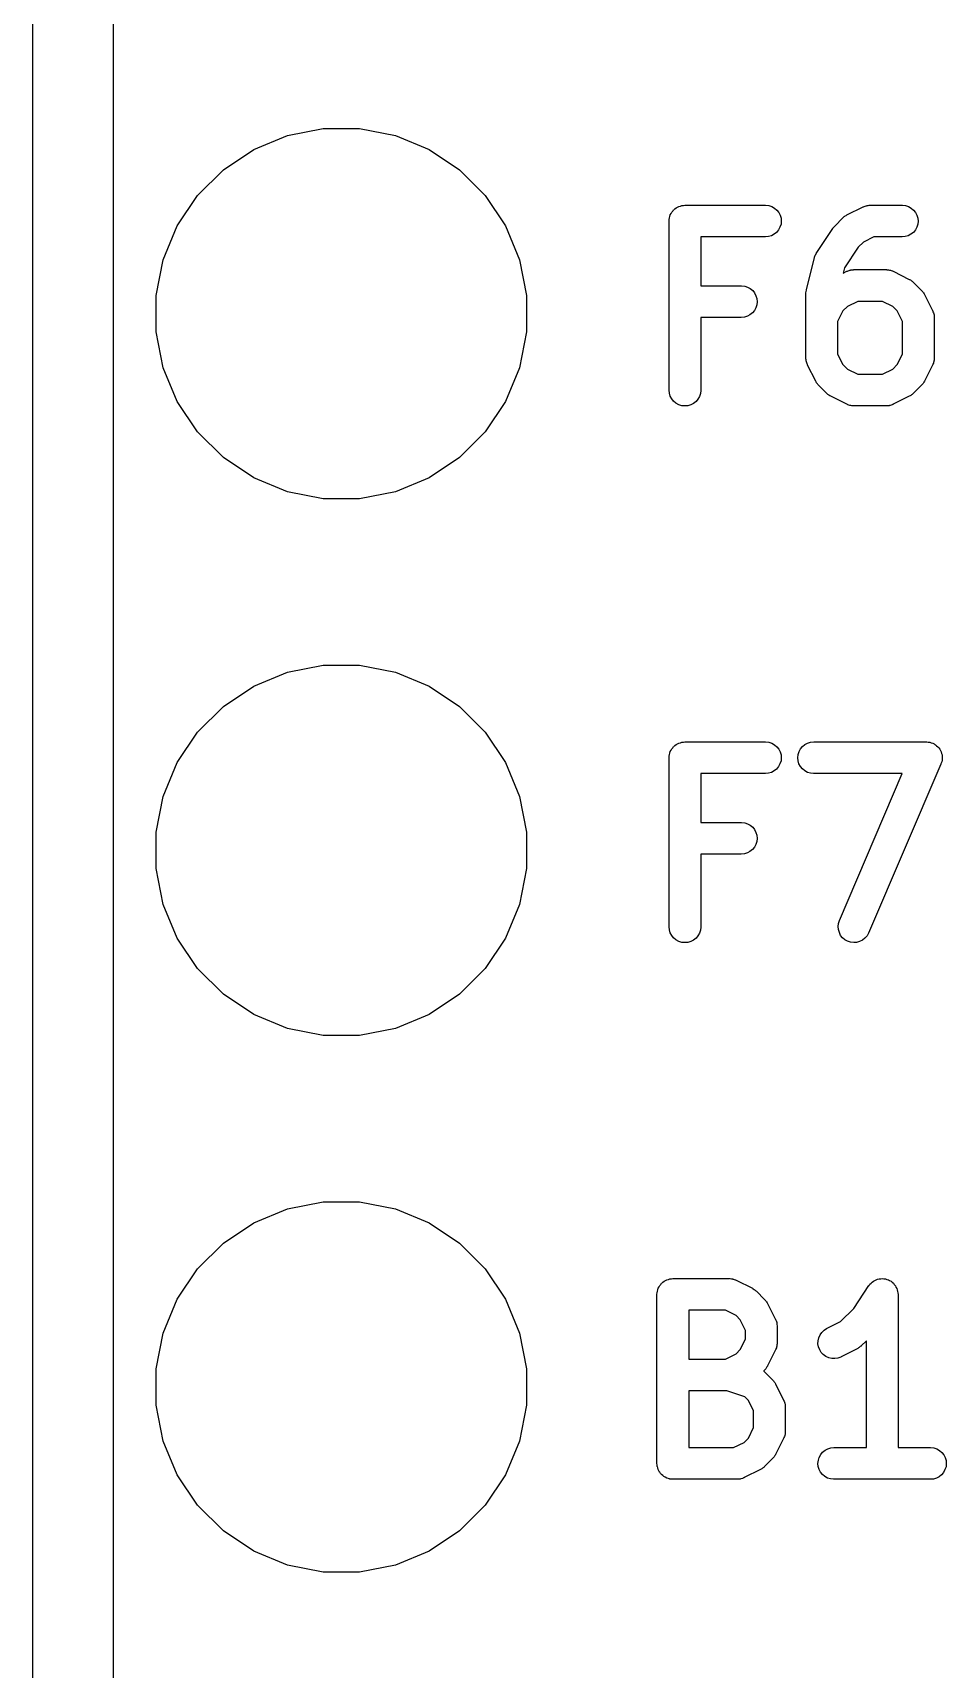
# Model space of a CAD drawing. Extents: x -557.2 to -539.1, y -88 to -54.6.
# Drawn here: x -557.24 to -552.91, y -80.25 to -72.51 of the extents above; entities that cross this region are included whole.
import ezdxf

# ---------------------------------------------------------------- set-up
doc = ezdxf.new("R2010")
doc.units = 0
doc.layers.add('BLACK', color=7, linetype='CONTINUOUS')

msp = doc.modelspace()

# ---------------------------------------------------------------- linework, layer by layer
at = {"layer": 'BLACK', "linetype": 'CONTINUOUS'}
for p, q in [((-557.238, -87.7984), (-557.238, -54.7972)), ((-556.857, -54.9783), (-556.857, -87.6173)), ((-556.033, -72.9952), (-555.864, -72.9615)), ((-555.864, -72.9615), (-555.691, -72.9615)), ((-555.691, -72.9615), (-555.522, -72.9952)), ((-556.192, -73.0612), (-556.033, -72.9952)), ((-555.522, -72.9952), (-555.362, -73.0612)), ((-556.336, -73.1571), (-556.192, -73.0612)), ((-555.362, -73.0612), (-555.219, -73.1571)), ((-556.458, -73.2792), (-556.336, -73.1571)), ((-555.219, -73.1571), (-555.097, -73.2792)), ((-556.554, -73.4227), (-556.458, -73.2792)), ((-555.097, -73.2792), (-555.001, -73.4227)), ((-554.209, -73.3519), (-554.205, -73.3465)), ((-554.205, -73.3465), (-554.204, -73.3463)), ((-554.204, -73.3461), (-554.199, -73.3417)), ((-554.204, -73.3463), (-554.204, -73.3461)), ((-554.199, -73.3417), (-554.193, -73.3372)), ((-554.193, -73.3369), (-554.187, -73.3337)), ((-554.193, -73.3371), (-554.193, -73.3369)), ((-554.193, -73.3372), (-554.193, -73.3371)), ((-554.187, -73.3337), (-554.18, -73.3304)), ((-554.18, -73.3302), (-554.173, -73.3282)), ((-554.18, -73.3303), (-554.18, -73.3302)), ((-554.18, -73.3304), (-554.18, -73.3303)), ((-554.173, -73.3282), (-554.166, -73.3261)), ((-554.166, -73.326), (-554.159, -73.3254)), ((-554.166, -73.3261), (-554.166, -73.326)), ((-554.166, -73.3261), (-554.166, -73.3261)), ((-554.159, -73.3254), (-554.152, -73.3247)), ((-554.152, -73.3247), (-553.771, -73.3247)), ((-553.771, -73.3247), (-553.77, -73.3247)), ((-553.77, -73.3247), (-553.755, -73.3263)), ((-553.755, -73.3263), (-553.741, -73.3308)), ((-553.741, -73.3308), (-553.728, -73.3378)), ((-553.728, -73.3378), (-553.717, -73.3472)), ((-553.717, -73.3472), (-553.708, -73.3586)), ((-553.385, -73.3707), (-553.309, -73.3326)), ((-553.309, -73.3326), (-553.308, -73.3322)), ((-553.308, -73.3322), (-553.306, -73.3314)), ((-553.306, -73.3314), (-553.304, -73.3304)), ((-553.304, -73.3304), (-553.299, -73.3289)), ((-553.299, -73.3289), (-553.294, -73.3271)), ((-553.294, -73.3271), (-553.292, -73.3268)), ((-553.292, -73.3268), (-553.29, -73.3261)), ((-553.29, -73.3261), (-553.285, -73.3256)), ((-553.285, -73.3256), (-553.28, -73.3248)), ((-553.28, -73.3248), (-553.278, -73.3249)), ((-553.278, -73.3249), (-553.276, -73.3247)), ((-553.276, -73.3247), (-553.123, -73.3247)), ((-553.123, -73.3247), (-553.122, -73.3247)), ((-553.122, -73.3247), (-553.108, -73.3263)), ((-553.108, -73.3263), (-553.094, -73.3308)), ((-553.094, -73.3308), (-553.081, -73.3378)), ((-553.081, -73.3378), (-553.07, -73.3472)), ((-553.07, -73.3472), (-553.06, -73.3586)), ((-556.62, -73.5822), (-556.554, -73.4227)), ((-555.001, -73.4227), (-554.935, -73.5822)), ((-554.227, -73.3987), (-554.226, -73.3916)), ((-554.227, -73.3992), (-554.227, -73.3987)), ((-554.227, -73.3997), (-554.227, -73.3992)), ((-554.227, -73.3992), (-554.227, -73.3992)), ((-554.227, -73.3992), (-554.227, -73.3992)), ((-554.227, -74.1997), (-554.227, -73.3997)), ((-554.226, -73.3916), (-554.225, -73.3846)), ((-554.225, -73.3841), (-554.223, -73.3774)), ((-554.225, -73.3844), (-554.225, -73.3841)), ((-554.225, -73.3846), (-554.225, -73.3844)), ((-554.223, -73.3774), (-554.221, -73.3706)), ((-554.221, -73.3702), (-554.217, -73.364)), ((-554.221, -73.3704), (-554.221, -73.3702)), ((-554.221, -73.3706), (-554.221, -73.3704)), ((-554.217, -73.364), (-554.214, -73.3578)), ((-554.214, -73.3573), (-554.209, -73.3519)), ((-554.214, -73.3576), (-554.214, -73.3573)), ((-554.214, -73.3578), (-554.214, -73.3576)), ((-553.708, -73.3586), (-553.701, -73.3716)), ((-553.697, -73.4148), (-553.702, -73.4288)), ((-553.701, -73.3716), (-553.697, -73.3856)), ((-553.697, -73.3856), (-553.696, -73.4002)), ((-553.696, -73.4002), (-553.697, -73.4148)), ((-553.447, -73.4282), (-553.443, -73.4229)), ((-553.443, -73.4229), (-553.405, -73.3848)), ((-553.405, -73.3848), (-553.404, -73.384)), ((-553.404, -73.384), (-553.401, -73.3814)), ((-553.401, -73.3814), (-553.398, -73.3785)), ((-553.398, -73.3785), (-553.395, -73.3768)), ((-553.395, -73.3768), (-553.393, -73.3749)), ((-553.393, -73.3749), (-553.389, -73.373)), ((-553.389, -73.373), (-553.385, -73.3707)), ((-553.06, -73.3586), (-553.054, -73.3716)), ((-553.054, -73.3716), (-553.049, -73.3856)), ((-553.05, -73.4148), (-553.054, -73.4288)), ((-553.048, -73.4002), (-553.05, -73.4148)), ((-553.049, -73.3856), (-553.048, -73.4002)), ((-553.771, -73.4747), (-554.077, -73.4747)), ((-554.077, -73.4747), (-554.077, -73.7057)), ((-553.756, -73.4733), (-553.771, -73.4747)), ((-553.742, -73.469), (-553.756, -73.4733)), ((-553.729, -73.4622), (-553.742, -73.469)), ((-553.718, -73.4529), (-553.729, -73.4622)), ((-553.709, -73.4416), (-553.718, -73.4529)), ((-553.702, -73.4288), (-553.709, -73.4416)), ((-553.528, -73.5486), (-553.452, -73.4343)), ((-553.452, -73.4334), (-553.447, -73.4282)), ((-553.452, -73.4342), (-553.452, -73.4334)), ((-553.452, -73.4343), (-553.452, -73.4342)), ((-553.452, -73.4342), (-553.452, -73.4342)), ((-553.452, -73.4342), (-553.452, -73.4342)), ((-553.307, -73.4994), (-553.332, -73.5237)), ((-553.258, -73.4747), (-553.307, -73.4994)), ((-553.123, -73.4747), (-553.258, -73.4747)), ((-553.109, -73.4733), (-553.123, -73.4747)), ((-553.095, -73.469), (-553.109, -73.4733)), ((-553.082, -73.4622), (-553.095, -73.469)), ((-553.07, -73.4529), (-553.082, -73.4622)), ((-553.061, -73.4416), (-553.07, -73.4529)), ((-553.054, -73.4288), (-553.061, -73.4416)), ((-556.654, -73.7515), (-556.62, -73.5822)), ((-554.935, -73.5822), (-554.901, -73.7515)), ((-553.577, -73.7244), (-553.539, -73.572)), ((-553.539, -73.571), (-553.537, -73.5663)), ((-553.539, -73.572), (-553.539, -73.571)), ((-553.537, -73.5663), (-553.535, -73.5615)), ((-553.535, -73.5615), (-553.534, -73.5594)), ((-553.534, -73.5594), (-553.533, -73.5573)), ((-553.533, -73.5573), (-553.531, -73.553)), ((-553.531, -73.553), (-553.528, -73.5486)), ((-553.332, -73.5237), (-553.396, -73.621)), ((-553.396, -73.621), (-553.403, -73.6461)), ((-553.403, -73.6461), (-553.385, -73.6374)), ((-553.385, -73.6374), (-553.384, -73.6369)), ((-553.384, -73.6369), (-553.382, -73.6362)), ((-553.382, -73.6362), (-553.38, -73.6351)), ((-553.38, -73.6351), (-553.375, -73.6336)), ((-553.375, -73.6336), (-553.371, -73.6319)), ((-553.371, -73.6319), (-553.368, -73.6315)), ((-553.368, -73.6315), (-553.366, -73.6309)), ((-553.366, -73.6309), (-553.361, -73.6304)), ((-553.361, -73.6304), (-553.356, -73.6296)), ((-553.356, -73.6296), (-553.354, -73.6297)), ((-553.354, -73.6297), (-553.352, -73.6295)), ((-553.352, -73.6295), (-553.199, -73.6295)), ((-553.199, -73.6295), (-553.198, -73.6295)), ((-553.198, -73.6295), (-553.196, -73.6297)), ((-553.196, -73.6297), (-553.194, -73.6297)), ((-553.194, -73.6297), (-553.189, -73.6305)), ((-553.189, -73.6305), (-553.184, -73.6311)), ((-553.184, -73.6311), (-553.182, -73.6318)), ((-553.182, -73.6318), (-553.179, -73.6321)), ((-553.179, -73.6321), (-553.175, -73.634)), ((-553.175, -73.634), (-553.17, -73.6355)), ((-553.17, -73.6355), (-553.168, -73.6366)), ((-553.168, -73.6366), (-553.166, -73.6374)), ((-553.166, -73.6374), (-553.09, -73.6755)), ((-554.077, -73.7057), (-553.885, -73.7057)), ((-553.885, -73.7057), (-553.884, -73.7057)), ((-553.884, -73.7057), (-553.869, -73.7073)), ((-553.869, -73.7073), (-553.856, -73.7117)), ((-553.856, -73.7117), (-553.843, -73.7188)), ((-553.843, -73.7188), (-553.831, -73.7282)), ((-553.831, -73.7282), (-553.822, -73.7396)), ((-553.579, -73.7388), (-553.578, -73.7329)), ((-553.578, -73.7329), (-553.577, -73.727)), ((-553.577, -73.7257), (-553.577, -73.7244)), ((-553.577, -73.727), (-553.577, -73.7257)), ((-553.09, -73.6755), (-553.089, -73.676)), ((-553.089, -73.676), (-553.085, -73.6782)), ((-553.085, -73.6782), (-553.081, -73.6802)), ((-553.081, -73.6802), (-553.079, -73.6822)), ((-553.079, -73.6822), (-553.076, -73.6839)), ((-553.076, -73.6839), (-553.073, -73.6869)), ((-553.073, -73.6869), (-553.07, -73.6895)), ((-553.07, -73.6895), (-553.032, -73.7276)), ((-553.032, -73.7276), (-553.031, -73.7284)), ((-553.031, -73.7284), (-553.029, -73.7317)), ((-553.029, -73.7317), (-553.026, -73.7347)), ((-553.026, -73.7347), (-553.024, -73.7374)), ((-553.024, -73.7374), (-553.022, -73.7398)), ((-556.654, -73.9241), (-556.654, -73.7515)), ((-554.901, -73.7515), (-554.901, -73.9241)), ((-553.816, -73.8097), (-553.823, -73.8226)), ((-553.822, -73.7396), (-553.816, -73.7526)), ((-553.816, -73.7526), (-553.811, -73.7666)), ((-553.812, -73.7957), (-553.816, -73.8097)), ((-553.81, -73.7812), (-553.812, -73.7957)), ((-553.811, -73.7666), (-553.81, -73.7812)), ((-553.579, -73.7402), (-553.579, -73.7388)), ((-553.579, -73.7415), (-553.579, -73.7402)), ((-553.579, -73.7426), (-553.579, -73.7415)), ((-553.579, -74.0473), (-553.579, -73.7426)), ((-553.383, -73.8042), (-553.404, -73.8251)), ((-553.334, -73.7795), (-553.383, -73.8042)), ((-553.217, -73.7795), (-553.334, -73.7795)), ((-553.168, -73.8042), (-553.217, -73.7795)), ((-553.147, -73.8251), (-553.168, -73.8042)), ((-553.022, -73.7398), (-553.02, -73.7435)), ((-553.02, -73.7435), (-553.018, -73.7471)), ((-553.018, -73.7471), (-552.98, -73.8233)), ((-553.885, -73.8557), (-554.077, -73.8557)), ((-554.077, -73.8557), (-554.077, -74.1997)), ((-553.87, -73.8542), (-553.885, -73.8557)), ((-553.856, -73.85), (-553.87, -73.8542)), ((-553.844, -73.8431), (-553.856, -73.85)), ((-553.832, -73.8339), (-553.844, -73.8431)), ((-553.823, -73.8226), (-553.832, -73.8339)), ((-553.404, -73.8251), (-553.429, -73.8746)), ((-553.429, -73.8746), (-553.429, -74.0296)), ((-553.122, -73.8746), (-553.147, -73.8251)), ((-553.122, -74.0296), (-553.122, -73.8746)), ((-552.98, -73.8233), (-552.979, -73.8242)), ((-552.979, -73.8242), (-552.979, -73.8263)), ((-552.979, -73.8263), (-552.978, -73.8283)), ((-552.978, -73.8283), (-552.976, -73.8332)), ((-552.976, -73.8332), (-552.974, -73.838)), ((-552.974, -73.838), (-552.974, -73.8402)), ((-552.974, -73.8402), (-552.973, -73.8423)), ((-552.973, -73.8423), (-552.973, -73.8474)), ((-552.973, -73.8474), (-552.972, -73.8524)), ((-552.972, -73.8524), (-552.972, -73.8547)), ((-552.972, -73.8547), (-552.972, -73.8568)), ((-552.972, -73.8568), (-552.972, -74.0473)), ((-556.62, -74.0934), (-556.654, -73.9241)), ((-554.901, -73.9241), (-554.935, -74.0934)), ((-553.579, -74.0495), (-553.579, -74.0473)), ((-553.429, -74.0296), (-553.404, -74.0791)), ((-553.147, -74.0791), (-553.122, -74.0296)), ((-552.972, -74.0473), (-552.972, -74.0484)), ((-556.554, -74.2529), (-556.62, -74.0934)), ((-554.935, -74.0934), (-555.001, -74.2529)), ((-553.579, -74.0517), (-553.579, -74.0495)), ((-553.578, -74.0568), (-553.579, -74.0517)), ((-553.578, -74.0619), (-553.578, -74.0568)), ((-553.577, -74.064), (-553.578, -74.0619)), ((-553.577, -74.0662), (-553.577, -74.064)), ((-553.575, -74.071), (-553.577, -74.0662)), ((-553.573, -74.0759), (-553.575, -74.071)), ((-553.572, -74.0778), (-553.573, -74.0759)), ((-553.572, -74.0799), (-553.572, -74.0778)), ((-553.571, -74.0809), (-553.572, -74.0799)), ((-553.533, -74.1571), (-553.571, -74.0809)), ((-553.404, -74.0791), (-553.383, -74.1)), ((-553.383, -74.1), (-553.334, -74.1247)), ((-553.334, -74.1247), (-553.217, -74.1247)), ((-553.217, -74.1247), (-553.168, -74.1)), ((-553.168, -74.1), (-553.147, -74.0791)), ((-552.98, -74.0809), (-553.018, -74.1571)), ((-552.979, -74.0788), (-552.98, -74.0809)), ((-552.978, -74.0769), (-552.979, -74.0788)), ((-552.976, -74.072), (-552.978, -74.0769)), ((-552.975, -74.0672), (-552.976, -74.072)), ((-552.974, -74.065), (-552.975, -74.0672)), ((-552.973, -74.0578), (-552.974, -74.0629)), ((-552.974, -74.0629), (-552.974, -74.065)), ((-552.972, -74.0528), (-552.973, -74.0578)), ((-552.972, -74.0484), (-552.972, -74.0506)), ((-552.972, -74.0506), (-552.972, -74.0528)), ((-554.225, -74.2143), (-554.227, -74.1997)), ((-554.077, -74.2008), (-554.078, -74.2153)), ((-554.077, -74.1997), (-554.077, -74.2008)), ((-553.531, -74.1606), (-553.533, -74.1571)), ((-553.529, -74.1644), (-553.531, -74.1606)), ((-553.527, -74.1668), (-553.529, -74.1644)), ((-553.525, -74.1694), (-553.527, -74.1668)), ((-553.522, -74.1725), (-553.525, -74.1694)), ((-553.52, -74.1758), (-553.522, -74.1725)), ((-553.519, -74.1765), (-553.52, -74.1758)), ((-553.481, -74.2146), (-553.519, -74.1765)), ((-553.032, -74.1765), (-553.07, -74.2146)), ((-553.029, -74.1733), (-553.032, -74.1765)), ((-553.026, -74.1703), (-553.029, -74.1733)), ((-553.025, -74.1676), (-553.026, -74.1703)), ((-553.023, -74.1652), (-553.025, -74.1676)), ((-553.021, -74.1615), (-553.023, -74.1652)), ((-553.018, -74.158), (-553.021, -74.1615)), ((-553.018, -74.1571), (-553.018, -74.158)), ((-556.458, -74.3964), (-556.554, -74.2529)), ((-555.001, -74.2529), (-555.097, -74.3964)), ((-554.221, -74.2283), (-554.225, -74.2143)), ((-554.214, -74.2412), (-554.221, -74.2283)), ((-554.205, -74.2526), (-554.214, -74.2412)), ((-554.194, -74.2619), (-554.205, -74.2526)), ((-554.181, -74.2688), (-554.194, -74.2619)), ((-554.167, -74.2732), (-554.181, -74.2688)), ((-554.152, -74.2747), (-554.167, -74.2732)), ((-554.138, -74.2734), (-554.152, -74.2747)), ((-554.124, -74.2692), (-554.138, -74.2734)), ((-554.111, -74.2625), (-554.124, -74.2692)), ((-554.099, -74.2533), (-554.111, -74.2625)), ((-554.09, -74.2421), (-554.099, -74.2533)), ((-554.083, -74.2292), (-554.09, -74.2421)), ((-554.078, -74.2153), (-554.083, -74.2292)), ((-553.478, -74.2173), (-553.481, -74.2146)), ((-553.475, -74.2203), (-553.478, -74.2173)), ((-553.472, -74.222), (-553.475, -74.2203)), ((-553.47, -74.2239), (-553.472, -74.222)), ((-553.466, -74.2259), (-553.47, -74.2239)), ((-553.462, -74.2282), (-553.466, -74.2259)), ((-553.461, -74.2287), (-553.462, -74.2282)), ((-553.385, -74.2668), (-553.461, -74.2287)), ((-553.383, -74.2676), (-553.385, -74.2668)), ((-553.381, -74.2686), (-553.383, -74.2676)), ((-553.376, -74.2702), (-553.381, -74.2686)), ((-553.372, -74.272), (-553.376, -74.2702)), ((-553.369, -74.2724), (-553.372, -74.272)), ((-553.367, -74.2731), (-553.369, -74.2724)), ((-553.362, -74.2736), (-553.367, -74.2731)), ((-553.357, -74.2745), (-553.362, -74.2736)), ((-553.355, -74.2745), (-553.357, -74.2745)), ((-553.353, -74.2747), (-553.355, -74.2745)), ((-553.352, -74.2747), (-553.353, -74.2747)), ((-553.199, -74.2747), (-553.352, -74.2747)), ((-553.197, -74.2745), (-553.199, -74.2747)), ((-553.195, -74.2746), (-553.197, -74.2745)), ((-553.19, -74.2738), (-553.195, -74.2746)), ((-553.185, -74.2733), (-553.19, -74.2738)), ((-553.183, -74.2726), (-553.185, -74.2733)), ((-553.18, -74.2723), (-553.183, -74.2726)), ((-553.176, -74.2705), (-553.18, -74.2723)), ((-553.171, -74.269), (-553.176, -74.2705)), ((-553.169, -74.268), (-553.171, -74.269)), ((-553.167, -74.2672), (-553.169, -74.268)), ((-553.166, -74.2668), (-553.167, -74.2672)), ((-553.09, -74.2287), (-553.166, -74.2668)), ((-553.086, -74.2264), (-553.09, -74.2287)), ((-553.082, -74.2245), (-553.086, -74.2264)), ((-553.08, -74.2226), (-553.082, -74.2245)), ((-553.077, -74.2209), (-553.08, -74.2226)), ((-553.074, -74.218), (-553.077, -74.2209)), ((-553.071, -74.2154), (-553.074, -74.218)), ((-553.07, -74.2146), (-553.071, -74.2154)), ((-556.336, -74.5185), (-556.458, -74.3964)), ((-555.097, -74.3964), (-555.219, -74.5185)), ((-556.192, -74.6144), (-556.336, -74.5185)), ((-555.219, -74.5185), (-555.362, -74.6144)), ((-556.033, -74.6804), (-556.192, -74.6144)), ((-555.362, -74.6144), (-555.522, -74.6804)), ((-555.864, -74.7141), (-556.033, -74.6804)), ((-555.691, -74.7141), (-555.864, -74.7141)), ((-555.522, -74.6804), (-555.691, -74.7141)), ((-556.033, -75.5352), (-555.864, -75.5015)), ((-555.864, -75.5015), (-555.691, -75.5015)), ((-555.691, -75.5015), (-555.522, -75.5352)), ((-556.192, -75.6012), (-556.033, -75.5352)), ((-555.522, -75.5352), (-555.362, -75.6012)), ((-556.336, -75.6971), (-556.192, -75.6012)), ((-555.362, -75.6012), (-555.219, -75.6971)), ((-556.458, -75.8192), (-556.336, -75.6971)), ((-555.219, -75.6971), (-555.097, -75.8192)), ((-556.554, -75.9627), (-556.458, -75.8192)), ((-555.097, -75.8192), (-555.001, -75.9627)), ((-554.221, -75.9102), (-554.217, -75.9039)), ((-554.217, -75.9039), (-554.214, -75.8978)), ((-554.214, -75.8973), (-554.209, -75.8919)), ((-554.214, -75.8976), (-554.214, -75.8973)), ((-554.214, -75.8978), (-554.214, -75.8976)), ((-554.209, -75.8919), (-554.205, -75.8865)), ((-554.205, -75.8865), (-554.204, -75.8863)), ((-554.204, -75.8861), (-554.199, -75.8817)), ((-554.204, -75.8863), (-554.204, -75.8861)), ((-554.199, -75.8817), (-554.193, -75.8772)), ((-554.193, -75.8769), (-554.187, -75.8737)), ((-554.193, -75.8771), (-554.193, -75.8769)), ((-554.193, -75.8772), (-554.193, -75.8771)), ((-554.187, -75.8737), (-554.18, -75.8704)), ((-554.18, -75.8702), (-554.173, -75.8682)), ((-554.18, -75.8703), (-554.18, -75.8702)), ((-554.18, -75.8704), (-554.18, -75.8703)), ((-554.173, -75.8682), (-554.166, -75.8661)), ((-554.166, -75.866), (-554.159, -75.8654)), ((-554.166, -75.8661), (-554.166, -75.866)), ((-554.166, -75.8661), (-554.166, -75.8661)), ((-554.159, -75.8654), (-554.152, -75.8647)), ((-554.152, -75.8647), (-553.771, -75.8647)), ((-553.771, -75.8647), (-553.77, -75.8647)), ((-553.77, -75.8647), (-553.755, -75.8663)), ((-553.755, -75.8663), (-553.741, -75.8708)), ((-553.741, -75.8708), (-553.728, -75.8778)), ((-553.728, -75.8778), (-553.717, -75.8872)), ((-553.717, -75.8872), (-553.708, -75.8986)), ((-553.708, -75.8986), (-553.701, -75.9116)), ((-553.611, -75.9106), (-553.604, -75.8978)), ((-553.604, -75.8978), (-553.595, -75.8865)), ((-553.595, -75.8865), (-553.584, -75.8772)), ((-553.584, -75.8772), (-553.571, -75.8704)), ((-553.571, -75.8704), (-553.557, -75.8661)), ((-553.557, -75.8661), (-553.542, -75.8647)), ((-553.542, -75.8647), (-553.009, -75.8647)), ((-553.009, -75.8647), (-553.008, -75.8647)), ((-553.008, -75.8647), (-553.008, -75.8647)), ((-553.008, -75.8647), (-553.007, -75.8647)), ((-553.007, -75.8647), (-553, -75.8656)), ((-553, -75.8656), (-552.993, -75.8663)), ((-552.993, -75.8663), (-552.993, -75.8664)), ((-552.993, -75.8664), (-552.993, -75.8665)), ((-552.993, -75.8665), (-552.986, -75.8686)), ((-552.986, -75.8686), (-552.979, -75.8708)), ((-552.979, -75.8708), (-552.979, -75.8709)), ((-552.979, -75.8709), (-552.979, -75.871)), ((-552.979, -75.871), (-552.973, -75.8744)), ((-552.973, -75.8744), (-552.967, -75.8778)), ((-552.967, -75.8778), (-552.966, -75.878)), ((-552.966, -75.878), (-552.966, -75.8781)), ((-552.966, -75.8781), (-552.961, -75.8827)), ((-552.961, -75.8827), (-552.955, -75.8872)), ((-552.955, -75.8872), (-552.955, -75.8874)), ((-552.955, -75.8874), (-552.955, -75.8876)), ((-552.955, -75.8876), (-552.95, -75.8932)), ((-552.95, -75.8932), (-552.946, -75.8986)), ((-552.946, -75.8986), (-552.946, -75.8989)), ((-552.946, -75.8989), (-552.946, -75.8991)), ((-552.946, -75.8991), (-552.943, -75.9054)), ((-552.943, -75.9054), (-552.939, -75.9116)), ((-556.62, -76.1222), (-556.554, -75.9627)), ((-555.001, -75.9627), (-554.935, -76.1222)), ((-554.227, -75.9387), (-554.226, -75.9316)), ((-554.227, -75.9392), (-554.227, -75.9387)), ((-554.227, -75.9397), (-554.227, -75.9392)), ((-554.227, -75.9392), (-554.227, -75.9392)), ((-554.227, -75.9392), (-554.227, -75.9392)), ((-554.227, -76.7397), (-554.227, -75.9397)), ((-554.226, -75.9316), (-554.225, -75.9246)), ((-554.225, -75.9241), (-554.223, -75.9174)), ((-554.225, -75.9244), (-554.225, -75.9241)), ((-554.225, -75.9246), (-554.225, -75.9244)), ((-554.223, -75.9174), (-554.221, -75.9106)), ((-554.221, -75.9104), (-554.221, -75.9102)), ((-554.221, -75.9106), (-554.221, -75.9104)), ((-553.709, -75.9816), (-553.718, -75.9929)), ((-553.702, -75.9688), (-553.709, -75.9816)), ((-553.697, -75.9548), (-553.702, -75.9688)), ((-553.701, -75.9116), (-553.697, -75.9256)), ((-553.697, -75.9256), (-553.696, -75.9402)), ((-553.696, -75.9402), (-553.697, -75.9548)), ((-553.617, -75.9392), (-553.616, -75.9246)), ((-553.616, -75.9538), (-553.617, -75.9392)), ((-553.616, -75.9246), (-553.611, -75.9106)), ((-553.612, -75.9678), (-553.616, -75.9538)), ((-553.605, -75.9808), (-553.612, -75.9678)), ((-553.596, -75.9922), (-553.605, -75.9808)), ((-552.94, -75.9692), (-553.283, -76.7692)), ((-552.938, -75.962), (-552.94, -75.9688)), ((-552.94, -75.9688), (-552.94, -75.969)), ((-552.94, -75.969), (-552.94, -75.9692)), ((-552.939, -75.9116), (-552.939, -75.9119)), ((-552.939, -75.9119), (-552.939, -75.9121)), ((-552.939, -75.9121), (-552.937, -75.9188)), ((-552.936, -75.9553), (-552.938, -75.962)), ((-552.937, -75.9188), (-552.935, -75.9256)), ((-552.935, -75.955), (-552.936, -75.9553)), ((-552.935, -75.9256), (-552.935, -75.9259)), ((-552.935, -75.9259), (-552.935, -75.9262)), ((-552.935, -75.9262), (-552.935, -75.9331)), ((-552.935, -75.9331), (-552.934, -75.9402)), ((-552.934, -75.9407), (-552.935, -75.9478)), ((-552.935, -75.9478), (-552.935, -75.9548)), ((-552.935, -75.9548), (-552.935, -75.955)), ((-552.934, -75.9402), (-552.934, -75.9405)), ((-552.934, -75.9405), (-552.934, -75.9407)), ((-553.771, -76.0147), (-554.077, -76.0147)), ((-554.077, -76.0147), (-554.077, -76.2457)), ((-553.756, -76.0133), (-553.771, -76.0147)), ((-553.742, -76.009), (-553.756, -76.0133)), ((-553.729, -76.0022), (-553.742, -76.009)), ((-553.718, -75.9929), (-553.729, -76.0022)), ((-553.585, -76.0016), (-553.596, -75.9922)), ((-553.572, -76.0086), (-553.585, -76.0016)), ((-553.558, -76.0131), (-553.572, -76.0086)), ((-553.543, -76.0147), (-553.558, -76.0131)), ((-553.542, -76.0147), (-553.543, -76.0147)), ((-553.123, -76.0147), (-553.542, -76.0147)), ((-553.421, -76.7102), (-553.123, -76.0147)), ((-556.654, -76.2915), (-556.62, -76.1222)), ((-554.935, -76.1222), (-554.901, -76.2915)), ((-556.654, -76.4641), (-556.654, -76.2915)), ((-554.901, -76.2915), (-554.901, -76.4641)), ((-554.077, -76.2457), (-553.885, -76.2457)), ((-553.885, -76.2457), (-553.884, -76.2457)), ((-553.884, -76.2457), (-553.869, -76.2473)), ((-553.869, -76.2473), (-553.856, -76.2517)), ((-553.856, -76.2517), (-553.843, -76.2588)), ((-553.843, -76.2588), (-553.831, -76.2682)), ((-553.831, -76.2682), (-553.822, -76.2796)), ((-553.822, -76.2796), (-553.816, -76.2926)), ((-553.816, -76.2926), (-553.811, -76.3066)), ((-553.823, -76.3626), (-553.832, -76.3739)), ((-553.816, -76.3497), (-553.823, -76.3626)), ((-553.812, -76.3357), (-553.816, -76.3497)), ((-553.81, -76.3212), (-553.812, -76.3357)), ((-553.811, -76.3066), (-553.81, -76.3212)), ((-553.885, -76.3957), (-554.077, -76.3957)), ((-554.077, -76.3957), (-554.077, -76.7397)), ((-553.87, -76.3942), (-553.885, -76.3957)), ((-553.856, -76.39), (-553.87, -76.3942)), ((-553.844, -76.3831), (-553.856, -76.39)), ((-553.832, -76.3739), (-553.844, -76.3831)), ((-556.62, -76.6334), (-556.654, -76.4641)), ((-554.901, -76.4641), (-554.935, -76.6334)), ((-556.554, -76.7929), (-556.62, -76.6334)), ((-554.935, -76.6334), (-555.001, -76.7929)), ((-554.225, -76.7543), (-554.227, -76.7397)), ((-554.221, -76.7683), (-554.225, -76.7543)), ((-554.078, -76.7553), (-554.083, -76.7692)), ((-554.077, -76.7408), (-554.078, -76.7553)), ((-554.077, -76.7397), (-554.077, -76.7408)), ((-553.427, -76.7387), (-553.425, -76.7241)), ((-553.425, -76.7532), (-553.427, -76.7387)), ((-553.425, -76.7241), (-553.421, -76.7102)), ((-553.421, -76.7673), (-553.425, -76.7532)), ((-556.458, -76.9364), (-556.554, -76.7929)), ((-555.001, -76.7929), (-555.097, -76.9364)), ((-554.214, -76.7812), (-554.221, -76.7683)), ((-554.205, -76.7926), (-554.214, -76.7812)), ((-554.194, -76.8019), (-554.205, -76.7926)), ((-554.181, -76.8088), (-554.194, -76.8019)), ((-554.167, -76.8132), (-554.181, -76.8088)), ((-554.152, -76.8147), (-554.167, -76.8132)), ((-554.138, -76.8134), (-554.152, -76.8147)), ((-554.124, -76.8092), (-554.138, -76.8134)), ((-554.111, -76.8025), (-554.124, -76.8092)), ((-554.099, -76.7933), (-554.111, -76.8025)), ((-554.09, -76.7821), (-554.099, -76.7933)), ((-554.083, -76.7692), (-554.09, -76.7821)), ((-553.415, -76.7803), (-553.421, -76.7673)), ((-553.406, -76.7918), (-553.415, -76.7803)), ((-553.395, -76.8013), (-553.406, -76.7918)), ((-553.382, -76.8084), (-553.395, -76.8013)), ((-553.368, -76.813), (-553.382, -76.8084)), ((-553.353, -76.8147), (-553.368, -76.813)), ((-553.339, -76.8136), (-553.353, -76.8147)), ((-553.325, -76.8096), (-553.339, -76.8136)), ((-553.312, -76.803), (-553.325, -76.8096)), ((-553.3, -76.794), (-553.312, -76.803)), ((-553.29, -76.7829), (-553.3, -76.794)), ((-553.283, -76.7702), (-553.29, -76.7829)), ((-553.283, -76.7692), (-553.283, -76.7702)), ((-556.336, -77.0585), (-556.458, -76.9364)), ((-555.097, -76.9364), (-555.219, -77.0585)), ((-556.192, -77.1544), (-556.336, -77.0585)), ((-555.219, -77.0585), (-555.362, -77.1544)), ((-556.033, -77.2204), (-556.192, -77.1544)), ((-555.864, -77.2541), (-556.033, -77.2204)), ((-555.522, -77.2204), (-555.691, -77.2541)), ((-555.362, -77.1544), (-555.522, -77.2204)), ((-555.691, -77.2541), (-555.864, -77.2541)), ((-556.033, -78.0752), (-555.864, -78.0415)), ((-555.864, -78.0415), (-555.691, -78.0415)), ((-555.691, -78.0415), (-555.522, -78.0752)), ((-556.336, -78.2371), (-556.192, -78.1412)), ((-556.192, -78.1412), (-556.033, -78.0752)), ((-555.522, -78.0752), (-555.362, -78.1412)), ((-555.362, -78.1412), (-555.219, -78.2371)), ((-556.458, -78.3592), (-556.336, -78.2371)), ((-555.219, -78.2371), (-555.097, -78.3592)), ((-556.554, -78.5027), (-556.458, -78.3592)), ((-555.097, -78.3592), (-555.001, -78.5027)), ((-554.282, -78.4641), (-554.28, -78.4574)), ((-554.28, -78.4574), (-554.278, -78.4506)), ((-554.278, -78.4502), (-554.274, -78.444)), ((-554.278, -78.4504), (-554.278, -78.4502)), ((-554.278, -78.4506), (-554.278, -78.4504)), ((-554.274, -78.444), (-554.271, -78.4378)), ((-554.271, -78.4373), (-554.266, -78.4319)), ((-554.271, -78.4376), (-554.271, -78.4373)), ((-554.271, -78.4378), (-554.271, -78.4376)), ((-554.266, -78.4319), (-554.262, -78.4265)), ((-554.262, -78.4263), (-554.261, -78.4261)), ((-554.262, -78.4265), (-554.262, -78.4263)), ((-554.261, -78.4261), (-554.256, -78.4217)), ((-554.256, -78.4217), (-554.25, -78.4172)), ((-554.25, -78.4169), (-554.244, -78.4137)), ((-554.25, -78.4171), (-554.25, -78.4169)), ((-554.25, -78.4172), (-554.25, -78.4171)), ((-554.244, -78.4137), (-554.237, -78.4104)), ((-554.237, -78.4102), (-554.23, -78.4082)), ((-554.237, -78.4103), (-554.237, -78.4102)), ((-554.237, -78.4104), (-554.237, -78.4103)), ((-554.23, -78.4082), (-554.223, -78.4061)), ((-554.223, -78.406), (-554.216, -78.4054)), ((-554.223, -78.4061), (-554.223, -78.406)), ((-554.223, -78.4061), (-554.223, -78.4061)), ((-554.216, -78.4054), (-554.209, -78.4047)), ((-554.209, -78.4047), (-553.942, -78.4047)), ((-553.942, -78.4047), (-553.941, -78.4047)), ((-553.941, -78.4047), (-553.939, -78.405)), ((-553.939, -78.405), (-553.937, -78.4049)), ((-553.937, -78.4049), (-553.932, -78.4058)), ((-553.932, -78.4058), (-553.927, -78.4063)), ((-553.927, -78.4063), (-553.925, -78.407)), ((-553.925, -78.407), (-553.922, -78.4074)), ((-553.922, -78.4074), (-553.918, -78.4092)), ((-553.918, -78.4092), (-553.913, -78.4108)), ((-553.913, -78.4108), (-553.911, -78.4118)), ((-553.911, -78.4118), (-553.909, -78.4126)), ((-553.909, -78.4126), (-553.832, -78.4507)), ((-553.832, -78.4507), (-553.832, -78.4512)), ((-553.832, -78.4512), (-553.828, -78.4535)), ((-553.828, -78.4535), (-553.824, -78.4555)), ((-553.824, -78.4555), (-553.822, -78.4575)), ((-553.822, -78.4575), (-553.819, -78.4592)), ((-553.819, -78.4592), (-553.816, -78.4621)), ((-553.816, -78.4621), (-553.813, -78.4648)), ((-553.353, -78.5462), (-553.281, -78.4381)), ((-553.281, -78.4381), (-553.28, -78.4373)), ((-553.28, -78.4372), (-553.276, -78.4318)), ((-553.28, -78.4373), (-553.28, -78.4372)), ((-553.28, -78.4373), (-553.28, -78.4373)), ((-553.28, -78.4373), (-553.28, -78.4373)), ((-553.276, -78.4318), (-553.271, -78.4261)), ((-553.271, -78.426), (-553.265, -78.4214)), ((-553.271, -78.4261), (-553.271, -78.426)), ((-553.271, -78.4261), (-553.271, -78.4261)), ((-553.265, -78.4214), (-553.259, -78.4169)), ((-553.259, -78.4169), (-553.253, -78.4133)), ((-553.259, -78.4169), (-553.259, -78.4169)), ((-553.259, -78.4169), (-553.259, -78.4169)), ((-553.253, -78.4133), (-553.246, -78.4102)), ((-553.246, -78.4101), (-553.24, -78.4081)), ((-553.246, -78.4102), (-553.246, -78.4101)), ((-553.246, -78.4101), (-553.246, -78.4101)), ((-553.24, -78.4081), (-553.232, -78.406)), ((-553.232, -78.406), (-553.225, -78.4054)), ((-553.232, -78.406), (-553.232, -78.406)), ((-553.232, -78.406), (-553.232, -78.406)), ((-553.225, -78.4054), (-553.218, -78.4047)), ((-553.218, -78.4047), (-553.218, -78.4047)), ((-553.218, -78.4047), (-553.211, -78.4055)), ((-553.218, -78.4047), (-553.218, -78.4047)), ((-553.211, -78.4055), (-553.203, -78.4062)), ((-553.203, -78.4062), (-553.203, -78.4063)), ((-553.203, -78.4063), (-553.203, -78.4063)), ((-553.203, -78.4063), (-553.196, -78.4083)), ((-553.196, -78.4083), (-553.189, -78.4106)), ((-553.189, -78.4106), (-553.189, -78.4106)), ((-553.189, -78.4106), (-553.189, -78.4106)), ((-553.189, -78.4106), (-553.183, -78.4139)), ((-553.183, -78.4139), (-553.176, -78.4175)), ((-553.176, -78.4175), (-553.176, -78.4176)), ((-553.176, -78.4176), (-553.176, -78.4176)), ((-553.176, -78.4176), (-553.171, -78.4219)), ((-553.171, -78.4219), (-553.165, -78.4269)), ((-553.165, -78.4269), (-553.165, -78.4269)), ((-553.165, -78.4269), (-553.165, -78.4269)), ((-553.165, -78.4269), (-553.161, -78.4323)), ((-553.161, -78.4323), (-553.156, -78.4382)), ((-553.156, -78.4382), (-553.156, -78.4383)), ((-553.156, -78.4383), (-553.156, -78.4383)), ((-553.156, -78.4383), (-553.153, -78.4446)), ((-553.153, -78.4446), (-553.149, -78.4511)), ((-553.149, -78.4511), (-553.149, -78.4512)), ((-553.149, -78.4512), (-553.149, -78.4512)), ((-553.149, -78.4512), (-553.147, -78.4581)), ((-553.147, -78.4581), (-553.145, -78.4651)), ((-556.62, -78.6622), (-556.554, -78.5027)), ((-555.001, -78.5027), (-554.935, -78.6622)), ((-554.284, -78.4787), (-554.283, -78.4716)), ((-554.284, -78.4792), (-554.284, -78.4787)), ((-554.284, -78.4797), (-554.284, -78.4792)), ((-554.284, -78.4792), (-554.284, -78.4792)), ((-554.284, -78.4792), (-554.284, -78.4792)), ((-554.284, -79.2797), (-554.284, -78.4797)), ((-554.283, -78.4716), (-554.282, -78.4646)), ((-554.282, -78.4644), (-554.282, -78.4641)), ((-554.282, -78.4646), (-554.282, -78.4644)), ((-553.813, -78.4648), (-553.775, -78.5029)), ((-553.775, -78.5029), (-553.774, -78.5036)), ((-553.774, -78.5036), (-553.772, -78.5069)), ((-553.772, -78.5069), (-553.769, -78.51)), ((-553.769, -78.51), (-553.767, -78.5126)), ((-553.767, -78.5126), (-553.765, -78.515)), ((-553.765, -78.515), (-553.763, -78.5188)), ((-553.763, -78.5188), (-553.761, -78.5224)), ((-553.761, -78.5224), (-553.723, -78.5985)), ((-553.145, -78.4651), (-553.145, -78.4652)), ((-553.145, -78.4652), (-553.145, -78.4653)), ((-553.145, -78.4653), (-553.144, -78.4723)), ((-553.144, -78.4723), (-553.143, -78.4797)), ((-553.143, -78.4797), (-553.143, -79.2047)), ((-554.134, -78.5547), (-554.134, -78.7857)), ((-553.96, -78.5547), (-554.134, -78.5547)), ((-553.91, -78.5794), (-553.96, -78.5547)), ((-553.89, -78.6003), (-553.91, -78.5794)), ((-553.865, -78.6498), (-553.89, -78.6003)), ((-553.723, -78.5985), (-553.722, -78.5995)), ((-553.722, -78.5995), (-553.722, -78.6016)), ((-553.722, -78.6016), (-553.72, -78.6035)), ((-553.72, -78.6035), (-553.719, -78.6084)), ((-553.719, -78.6084), (-553.717, -78.6132)), ((-553.717, -78.6132), (-553.717, -78.6154)), ((-553.717, -78.6154), (-553.716, -78.6175)), ((-553.481, -78.6412), (-553.415, -78.6085)), ((-553.415, -78.6085), (-553.353, -78.5462)), ((-556.654, -78.8315), (-556.62, -78.6622)), ((-554.935, -78.6622), (-554.901, -78.8315)), ((-553.89, -78.74), (-553.865, -78.6906)), ((-553.865, -78.6906), (-553.865, -78.6498)), ((-553.716, -78.6175), (-553.716, -78.6226)), ((-553.716, -78.6226), (-553.715, -78.6277)), ((-553.715, -78.6277), (-553.715, -78.6299)), ((-553.715, -78.6299), (-553.715, -78.6321)), ((-553.715, -78.6321), (-553.715, -78.7083)), ((-553.521, -78.6986), (-553.518, -78.6843)), ((-553.518, -78.6843), (-553.512, -78.671)), ((-553.512, -78.671), (-553.504, -78.659)), ((-553.504, -78.659), (-553.493, -78.649)), ((-553.493, -78.649), (-553.481, -78.6412)), ((-553.96, -78.7857), (-553.91, -78.7609)), ((-553.91, -78.7609), (-553.89, -78.74)), ((-553.723, -78.7418), (-553.761, -78.818)), ((-553.722, -78.7398), (-553.723, -78.7418)), ((-553.721, -78.7378), (-553.722, -78.7398)), ((-553.719, -78.7329), (-553.721, -78.7378)), ((-553.718, -78.7281), (-553.719, -78.7329)), ((-553.717, -78.726), (-553.718, -78.7281)), ((-553.716, -78.7239), (-553.717, -78.726)), ((-553.715, -78.7137), (-553.716, -78.7188)), ((-553.716, -78.7188), (-553.716, -78.7239)), ((-553.715, -78.7083), (-553.715, -78.7093)), ((-553.715, -78.7093), (-553.715, -78.7115)), ((-553.715, -78.7115), (-553.715, -78.7137)), ((-553.522, -78.7132), (-553.521, -78.6986)), ((-553.519, -78.7276), (-553.522, -78.7132)), ((-553.514, -78.7413), (-553.519, -78.7276)), ((-553.507, -78.7538), (-553.514, -78.7413)), ((-553.497, -78.7645), (-553.507, -78.7538)), ((-553.485, -78.7731), (-553.497, -78.7645)), ((-553.337, -78.7373), (-553.413, -78.7754)), ((-553.334, -78.735), (-553.337, -78.7373)), ((-553.33, -78.7331), (-553.334, -78.735)), ((-553.327, -78.7311), (-553.33, -78.7331)), ((-553.325, -78.7295), (-553.327, -78.7311)), ((-553.322, -78.7266), (-553.325, -78.7295)), ((-553.318, -78.7239), (-553.322, -78.7266)), ((-553.293, -78.6989), (-553.318, -78.7232)), ((-553.318, -78.7232), (-553.318, -78.7239)), ((-553.293, -79.2047), (-553.293, -78.6989)), ((-556.654, -79.0041), (-556.654, -78.8315)), ((-554.901, -78.8315), (-554.901, -79.0041)), ((-554.134, -78.7857), (-553.96, -78.7857)), ((-553.775, -78.8375), (-553.779, -78.8419)), ((-553.779, -78.8419), (-553.778, -78.8427)), ((-553.778, -78.8427), (-553.777, -78.8443)), ((-553.777, -78.8443), (-553.775, -78.8457)), ((-553.772, -78.8342), (-553.775, -78.8375)), ((-553.775, -78.8457), (-553.737, -78.8838)), ((-553.769, -78.8312), (-553.772, -78.8342)), ((-553.768, -78.8286), (-553.769, -78.8312)), ((-553.766, -78.8262), (-553.768, -78.8286)), ((-553.764, -78.8225), (-553.766, -78.8262)), ((-553.761, -78.8189), (-553.764, -78.8225)), ((-553.761, -78.818), (-553.761, -78.8189)), ((-553.471, -78.7792), (-553.485, -78.7731)), ((-553.457, -78.7826), (-553.471, -78.7792)), ((-553.443, -78.7831), (-553.457, -78.7826)), ((-553.428, -78.7809), (-553.443, -78.7831)), ((-553.414, -78.7758), (-553.428, -78.7809)), ((-553.413, -78.7754), (-553.414, -78.7758)), ((-553.737, -78.8838), (-553.736, -78.8846)), ((-553.736, -78.8846), (-553.733, -78.8879)), ((-553.733, -78.8879), (-553.731, -78.8909)), ((-553.731, -78.8909), (-553.729, -78.8936)), ((-553.729, -78.8936), (-553.727, -78.896)), ((-553.727, -78.896), (-553.725, -78.8997)), ((-553.725, -78.8997), (-553.723, -78.9033)), ((-553.723, -78.9033), (-553.685, -78.9795)), ((-556.62, -79.1734), (-556.654, -79.0041)), ((-554.901, -79.0041), (-554.935, -79.1734)), ((-554.134, -78.9357), (-554.134, -79.2047)), ((-553.954, -78.9357), (-554.134, -78.9357)), ((-553.868, -78.9643), (-553.954, -78.9357)), ((-553.851, -78.9813), (-553.868, -78.9643)), ((-553.827, -79.0307), (-553.851, -78.9813)), ((-553.685, -78.9795), (-553.684, -78.9804)), ((-553.684, -78.9804), (-553.683, -78.9825)), ((-553.683, -78.9825), (-553.682, -78.9845)), ((-553.682, -78.9845), (-553.681, -78.9894)), ((-553.681, -78.9894), (-553.679, -78.9942)), ((-553.679, -78.9942), (-553.679, -78.9964)), ((-553.679, -78.9964), (-553.678, -78.9985)), ((-553.678, -78.9985), (-553.678, -79.0036)), ((-553.678, -79.0036), (-553.677, -79.0086)), ((-553.827, -79.1096), (-553.827, -79.0307)), ((-553.677, -79.0086), (-553.677, -79.0108)), ((-553.677, -79.0108), (-553.677, -79.013)), ((-553.677, -79.013), (-553.677, -79.1273)), ((-553.872, -79.18), (-553.851, -79.1591)), ((-553.851, -79.1591), (-553.827, -79.1096)), ((-553.684, -79.1588), (-553.685, -79.1609)), ((-553.683, -79.1569), (-553.684, -79.1588)), ((-553.681, -79.152), (-553.683, -79.1569)), ((-553.679, -79.1472), (-553.681, -79.152)), ((-553.678, -79.1429), (-553.679, -79.145)), ((-553.679, -79.145), (-553.679, -79.1472)), ((-553.677, -79.1328), (-553.678, -79.1378)), ((-553.678, -79.1378), (-553.678, -79.1429)), ((-553.677, -79.1273), (-553.677, -79.1284)), ((-553.677, -79.1284), (-553.677, -79.1306)), ((-553.677, -79.1306), (-553.677, -79.1328)), ((-556.554, -79.3329), (-556.62, -79.1734)), ((-554.935, -79.1734), (-555.001, -79.3329)), ((-554.134, -79.2047), (-553.922, -79.2047)), ((-553.922, -79.2047), (-553.872, -79.18)), ((-553.685, -79.1609), (-553.723, -79.2371)), ((-553.509, -79.2378), (-553.5, -79.2265)), ((-553.5, -79.2265), (-553.488, -79.2172)), ((-553.488, -79.2172), (-553.476, -79.2104)), ((-553.476, -79.2104), (-553.462, -79.2061)), ((-553.462, -79.2061), (-553.447, -79.2047)), ((-553.447, -79.2047), (-553.293, -79.2047)), ((-553.143, -79.2047), (-552.99, -79.2047)), ((-552.99, -79.2047), (-552.989, -79.2047)), ((-552.989, -79.2047), (-552.974, -79.2063)), ((-552.974, -79.2063), (-552.96, -79.2108)), ((-552.96, -79.2108), (-552.947, -79.2178)), ((-552.947, -79.2178), (-552.936, -79.2272)), ((-552.936, -79.2272), (-552.927, -79.2386)), ((-554.283, -79.2867), (-554.284, -79.2797)), ((-554.283, -79.2938), (-554.283, -79.2867)), ((-554.282, -79.294), (-554.283, -79.2938)), ((-554.282, -79.2943), (-554.282, -79.294)), ((-554.28, -79.301), (-554.282, -79.2943)), ((-554.278, -79.3078), (-554.28, -79.301)), ((-554.278, -79.308), (-554.278, -79.3078)), ((-554.278, -79.3083), (-554.278, -79.308)), ((-554.275, -79.3145), (-554.278, -79.3083)), ((-553.794, -79.3087), (-553.871, -79.3468)), ((-553.791, -79.3064), (-553.794, -79.3087)), ((-553.787, -79.3045), (-553.791, -79.3064)), ((-553.785, -79.3026), (-553.787, -79.3045)), ((-553.782, -79.3009), (-553.785, -79.3026)), ((-553.779, -79.298), (-553.782, -79.3009)), ((-553.776, -79.2954), (-553.779, -79.298)), ((-553.775, -79.2946), (-553.776, -79.2954)), ((-553.737, -79.2565), (-553.775, -79.2946)), ((-553.734, -79.2533), (-553.737, -79.2565)), ((-553.731, -79.2503), (-553.734, -79.2533)), ((-553.729, -79.2476), (-553.731, -79.2503)), ((-553.728, -79.2452), (-553.729, -79.2476)), ((-553.726, -79.2415), (-553.728, -79.2452)), ((-553.723, -79.238), (-553.726, -79.2415)), ((-553.723, -79.2371), (-553.723, -79.238)), ((-553.522, -79.2792), (-553.52, -79.2646)), ((-553.521, -79.2938), (-553.522, -79.2792)), ((-553.517, -79.3078), (-553.521, -79.2938)), ((-553.52, -79.2646), (-553.516, -79.2506)), ((-553.51, -79.3208), (-553.517, -79.3078)), ((-553.516, -79.2506), (-553.509, -79.2378)), ((-552.921, -79.3088), (-552.928, -79.3216)), ((-552.927, -79.2386), (-552.92, -79.2516)), ((-552.916, -79.2948), (-552.921, -79.3088)), ((-552.92, -79.2516), (-552.916, -79.2656)), ((-552.916, -79.2656), (-552.915, -79.2802)), ((-552.915, -79.2802), (-552.916, -79.2948)), ((-556.458, -79.4764), (-556.554, -79.3329)), ((-555.001, -79.3329), (-555.097, -79.4764)), ((-554.272, -79.3208), (-554.275, -79.3145)), ((-554.271, -79.321), (-554.272, -79.3208)), ((-554.271, -79.3212), (-554.271, -79.321)), ((-554.267, -79.3267), (-554.271, -79.3212)), ((-554.262, -79.3322), (-554.267, -79.3267)), ((-554.262, -79.3323), (-554.262, -79.3322)), ((-554.262, -79.3326), (-554.262, -79.3323)), ((-554.257, -79.337), (-554.262, -79.3326)), ((-554.251, -79.3416), (-554.257, -79.337)), ((-554.251, -79.3417), (-554.251, -79.3416)), ((-554.251, -79.3419), (-554.251, -79.3417)), ((-554.245, -79.3452), (-554.251, -79.3419)), ((-554.238, -79.3486), (-554.245, -79.3452)), ((-554.238, -79.3487), (-554.238, -79.3486)), ((-554.238, -79.3488), (-554.238, -79.3487)), ((-554.231, -79.3509), (-554.238, -79.3488)), ((-554.224, -79.3531), (-554.231, -79.3509)), ((-554.224, -79.3532), (-554.224, -79.3531)), ((-554.224, -79.3531), (-554.224, -79.3531)), ((-554.217, -79.3539), (-554.224, -79.3532)), ((-554.21, -79.3547), (-554.217, -79.3539)), ((-554.209, -79.3547), (-554.21, -79.3547)), ((-553.904, -79.3547), (-554.209, -79.3547)), ((-554.209, -79.3547), (-554.209, -79.3547)), ((-554.209, -79.3547), (-554.209, -79.3547)), ((-554.209, -79.3547), (-554.209, -79.3547)), ((-553.902, -79.3545), (-553.904, -79.3547)), ((-553.9, -79.3546), (-553.902, -79.3545)), ((-553.895, -79.3538), (-553.9, -79.3546)), ((-553.89, -79.3533), (-553.895, -79.3538)), ((-553.887, -79.3526), (-553.89, -79.3533)), ((-553.885, -79.3523), (-553.887, -79.3526)), ((-553.88, -79.3505), (-553.885, -79.3523)), ((-553.876, -79.349), (-553.88, -79.3505)), ((-553.874, -79.348), (-553.876, -79.349)), ((-553.872, -79.3472), (-553.874, -79.348)), ((-553.871, -79.3468), (-553.872, -79.3472)), ((-553.501, -79.3322), (-553.51, -79.3208)), ((-553.489, -79.3416), (-553.501, -79.3322)), ((-553.477, -79.3486), (-553.489, -79.3416)), ((-553.463, -79.3531), (-553.477, -79.3486)), ((-553.448, -79.3547), (-553.463, -79.3531)), ((-553.447, -79.3547), (-553.448, -79.3547)), ((-552.99, -79.3547), (-553.447, -79.3547)), ((-552.975, -79.3533), (-552.99, -79.3547)), ((-552.961, -79.349), (-552.975, -79.3533)), ((-552.948, -79.3422), (-552.961, -79.349)), ((-552.937, -79.3329), (-552.948, -79.3422)), ((-552.928, -79.3216), (-552.937, -79.3329)), ((-556.336, -79.5985), (-556.458, -79.4764)), ((-555.097, -79.4764), (-555.219, -79.5985)), ((-556.192, -79.6944), (-556.336, -79.5985)), ((-555.219, -79.5985), (-555.362, -79.6944)), ((-556.033, -79.7604), (-556.192, -79.6944)), ((-555.362, -79.6944), (-555.522, -79.7604)), ((-555.864, -79.7941), (-556.033, -79.7604)), ((-555.522, -79.7604), (-555.691, -79.7941)), ((-555.691, -79.7941), (-555.864, -79.7941))]:
    msp.add_line(p, q, dxfattribs=at)

doc.saveas('drawing.dxf')
